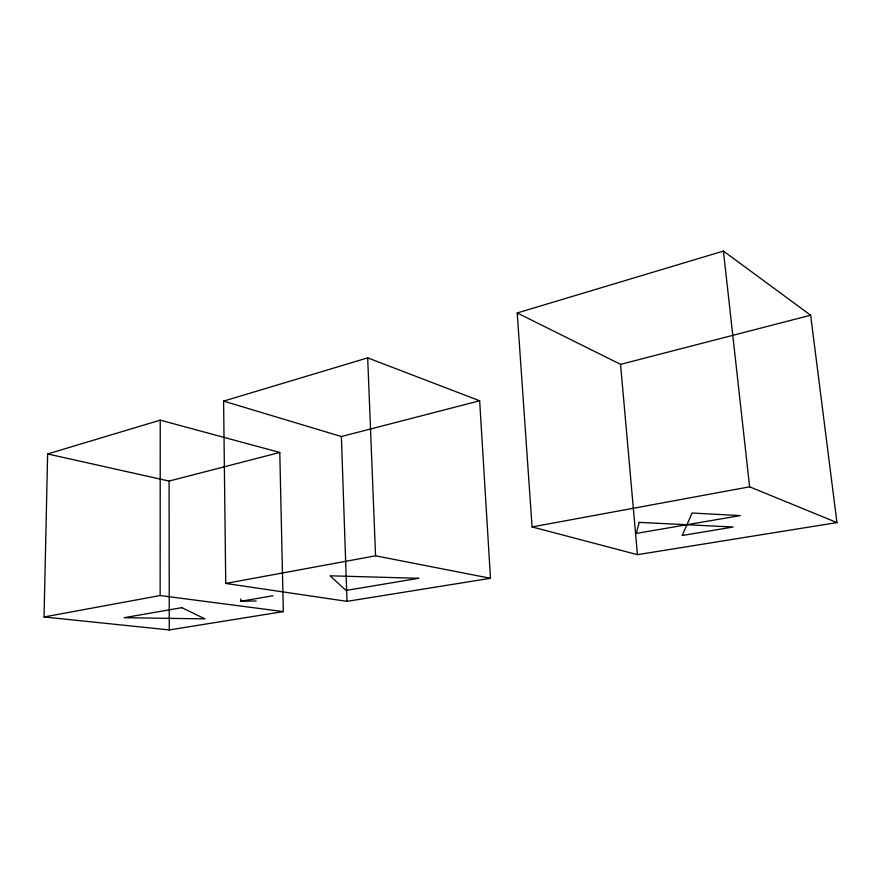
<?xml version="1.0" encoding="UTF-8"?>
<svg xmlns="http://www.w3.org/2000/svg" width="881" height="881" viewBox="0 0 881 881"><rect width="100%" height="100%" fill="white"/><g stroke="black" fill="none" stroke-linecap="round" stroke-linejoin="round"><path stroke-width="1.32" d="M44.05 616.964L160.144 595.545L160.232 420.149L279.784 452.449L283.33 611.601L169.273 629.937L44.05 616.964L47.629 453.957L160.232 420.149M256.173 600.963L240.612 601.294L240.898 598.882M223.598 401.119L367.685 357.862L479.66 400.778L490.486 578.288L347.015 601.36L225.734 583.453L223.598 401.119L341.388 436.524L479.66 400.778M517.224 312.964L723.422 251.063L810.652 315.222L836.95 522.587L637.448 554.667L532.08 526.937L517.224 312.964L620.565 364.36L810.652 315.222M47.629 453.957L169.086 481.07L279.784 452.449M225.734 583.453L375.559 555.812L490.486 578.288M532.08 526.937L749.621 486.819L836.95 522.587M240.612 601.294L272.967 595.743M160.144 595.545L283.33 611.601M723.422 251.063L749.621 486.819M620.565 364.36L637.448 554.667M367.685 357.862L375.559 555.812M341.388 436.524L347.015 601.36M169.086 481.07L169.273 629.937M639.177 522.378L636.302 533.412L740.216 515.594L692.092 513.017L682.191 535.505L733.168 527.014L639.177 522.378M181.805 607.67L124.133 617.702L204.987 618.869L181.805 607.67M418.684 578.299L346.013 590.457L330.034 575.8L418.684 578.299"/></g></svg>
